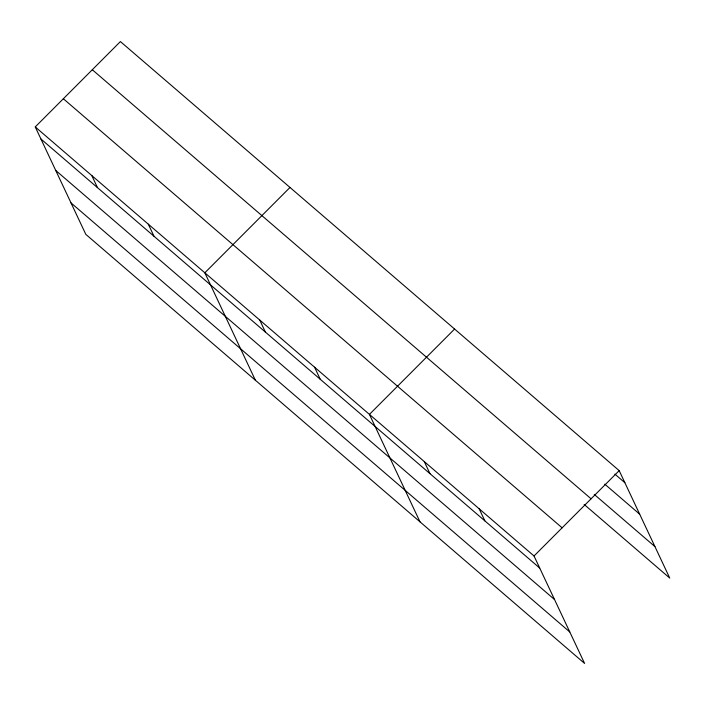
<?xml version="1.0" encoding="UTF-8"?>
<svg xmlns="http://www.w3.org/2000/svg" width="705" height="705" viewBox="0 0 705 705"><rect width="100%" height="100%" fill="white"/><g stroke="black" fill="none" stroke-linecap="round" stroke-linejoin="round"><path stroke-width="1.06" d="M35.25 126.918L534.029 555.981L584.595 663.431L85.816 234.368L35.25 126.918L120.405 41.569L619.184 470.632L669.75 578.082L584.128 504.427M289.993 187.451L204.838 272.8L255.395 380.251M454.593 329.041L369.429 414.39L419.995 521.841M534.029 555.981L619.184 470.632M614.892 474.121L624.868 482.705M604.767 484.141L639.682 514.183M594.253 494.408L654.936 546.604M92.302 69.733L591.081 498.796M63.353 98.753L562.132 527.816M40.934 139L539.713 568.063M55.748 170.469L554.527 599.532M71.002 202.899L569.781 631.962M479.162 508.781L484.846 520.863M424.295 461.59L429.98 473.663M314.562 367.19L320.246 379.272M259.704 320L265.388 332.073M148.306 224.172L153.99 236.254M91.782 175.545L97.466 187.627"/></g></svg>
